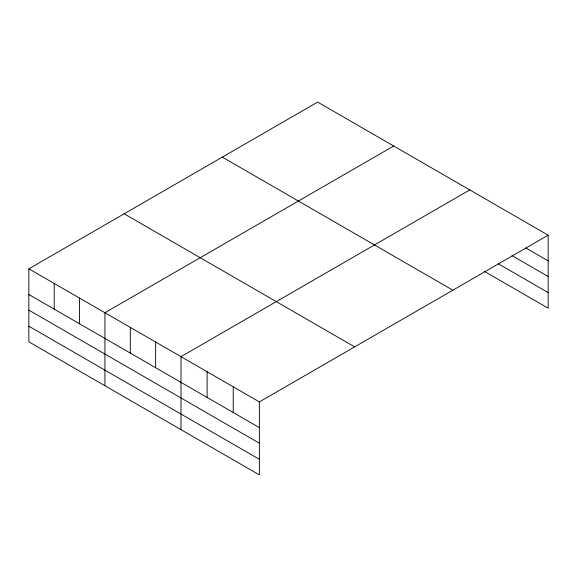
<?xml version="1.0" encoding="UTF-8"?>
<svg xmlns="http://www.w3.org/2000/svg" width="577" height="577" viewBox="0 0 577 577"><rect width="100%" height="100%" fill="white"/><g stroke="black" fill="none" stroke-linecap="round" stroke-linejoin="round"><path stroke-width="0.87" d="M28.85 268.817L259.369 401.902L259.369 474.907L28.85 341.822L28.85 268.817L317.631 102.093L548.15 235.178L548.15 308.183L484.377 271.363M393.702 146.01L104.92 312.734L104.92 385.739M469.772 189.927L180.99 356.658L180.99 429.663M259.369 401.902L548.15 235.178M525.863 248.009L548.15 260.876M512.037 255.633L548.15 276.484M498.203 263.732L548.15 292.575M222.333 157.11L452.851 290.195M124.149 213.8L354.667 346.885M28.85 294.515L259.369 427.6M28.85 310.123L259.369 443.215M28.85 326.214L259.369 459.299M233.245 386.821L233.245 412.519M207.114 371.739L207.114 397.438M155.631 342.017L155.631 367.715M130.279 327.375L130.279 353.074M79.561 298.093L79.561 323.791M54.209 283.458L54.209 309.157"/></g></svg>
